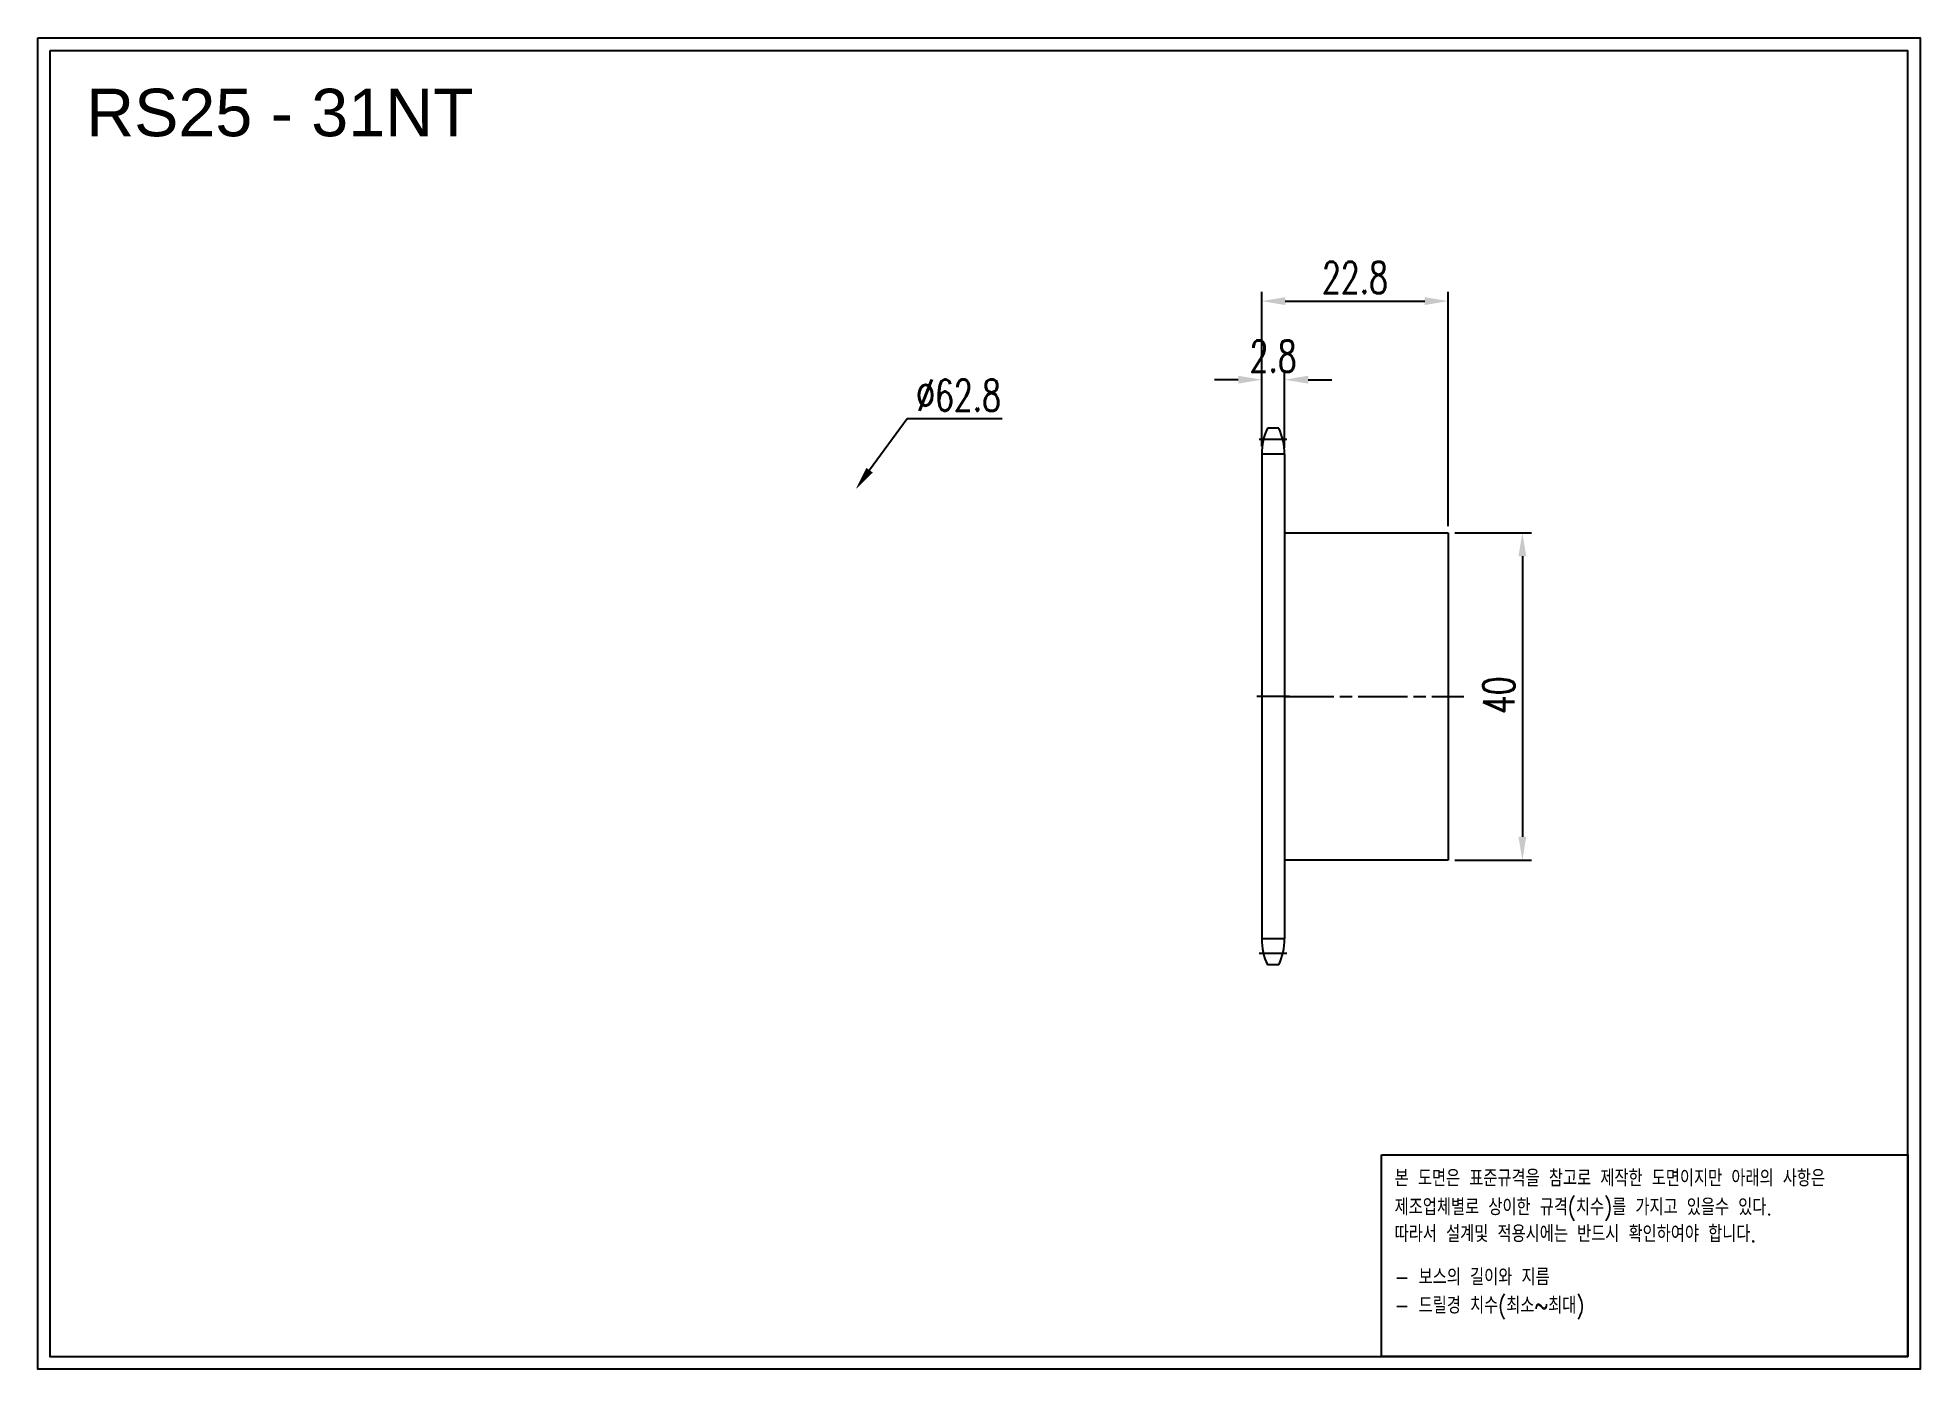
# Model space of a CAD drawing. Header units: millimetres. Extents: x -68159 to -67929, y 1448 to 1611.
import ezdxf

# ---------------------------------------------------------------- set-up
doc = ezdxf.new("R2010")
doc.units = ezdxf.units.MM
for name, pattern in [('AM_ISO02W050', [7.5, 6, -1.5]), ('AM_ISO02W050x2', [3.75, 3, -0.75]), ('AM_ISO08W050', [18, 12, -1.5, 3, -1.5]), ('AM_ISO08W050x2', [9, 6, -0.75, 1.5, -0.75])]:
    doc.linetypes.add(name, pattern=pattern)
for name, color, linetype, lineweight in [('AM_3N', 6, 'AM_ISO02W050', 25), ('AM_7', 4, 'AM_ISO08W050', 25), ('AM_7N', 4, 'AM_ISO08W050', 25)]:
    doc.layers.add(name, color=color, linetype=linetype, lineweight=lineweight)
doc.layers.add('S-DIM', color=7, linetype='Continuous')
doc.styles.add('HAN', font='ROMANS.shx', dxfattribs={"width": 0.7, "bigfont": 'whgtxt.shx'})
doc.styles.add('HSG', font='SIMPLEX.shx', dxfattribs={"width": 0.7, "bigfont": 'HSG.shx'})
doc.styles.get("Standard").update_dxf_attribs({"font": 'arial.ttf'})
doc.dimstyles.new('APP4', dxfattribs={"dimscale": 1.6, "dimtxt": 2.4, "dimasz": 1.8, "dimexe": 0.7, "dimexo": 0.5, "dimgap": 0.6, "dimtad": 1, "dimtoh": 1, "dimdec": 1, "dimrnd": 0.01, "dimzin": 9, "dimdsep": 46, "dimtxsty": 'HSG', "dimcen": 0, "dimclrd": 1, "dimclre": 1, "dimclrt": 256, "dimazin": 2, "dimtp": 1, "dimtm": 1, "dimtfac": 0.5, "dimtdec": 1, "dimtofl": 0, "dimtmove": 0, "dimatfit": 3, "dimfxl": 0, "dimtvp": 1, "dimtolj": 2, "dimlwd": -1, "dimlwe": -1, "dimarcsym": 0})

# ---------------------------------------------------------------- blocks, each defined once
blk = doc.blocks.new('*D2')
at = {"layer": 'Defpoints', "color": 0, "transparency": 16777216}
for p in [(-67986.35, 1550.11), (-67986.35, 1510.11), (-67977.3, 1510.11)]:
    blk.add_point(p, dxfattribs=at)
at = {"layer": 'S-DIM', "color": 1, "transparency": 16777216}
for p, q in [((-67985.55, 1550.11), (-67976.18, 1550.11)), ((-67977.3, 1547.23), (-67977.3, 1512.99)), ((-67985.55, 1510.11), (-67976.18, 1510.11))]:
    blk.add_line(p, q, dxfattribs=at)
for points in [[(-67977.78, 1547.23), (-67976.82, 1547.23), (-67977.3, 1550.11)], [(-67977.78, 1512.99), (-67976.82, 1512.99), (-67977.3, 1510.11)]]:
    blk.add_solid(points, dxfattribs=at)
at = {"layer": 'S-DIM', "transparency": 16777216, "insert": (-67980.18, 1530.26), "char_height": 3.84, "attachment_point": 5, "rotation": 90, "style": 'HSG'}
blk.add_mtext('\\A2;40', dxfattribs=at)
blk = doc.blocks.new('e567sfgjss')
for p, q in [((-66937.69, 488.79), (-66917.69, 488.79)), ((-66917.69, 488.79), (-66917.69, 448.79)), ((-66917.69, 448.79), (-66937.69, 448.79))]:
    blk.add_line(p, q)
at = {"layer": 'AM_7N', "linetype": 'AM_ISO08W050x2'}
blk.add_line((-66937.69, 468.79), (-66915.79, 468.79), dxfattribs=at)
blk = doc.blocks.new('*D3')
at = {"layer": 'Defpoints', "color": 0, "transparency": 16777216}
for p in [(-68058.75, 1555.42), (-68095.86, 1504.8)]:
    blk.add_point(p, dxfattribs=at)
at = {"layer": 'S-DIM', "color": 1, "transparency": 16777216}
for p, q in [((-68052.45, 1564.02), (-68057.05, 1557.75)), ((-68040.86, 1564.02), (-68052.45, 1564.02))]:
    blk.add_line(p, q, dxfattribs=at)
blk.add_solid([(-68057.44, 1558.03), (-68056.66, 1557.46), (-68058.75, 1555.42)], dxfattribs=at)
at = {"layer": 'S-DIM', "transparency": 16777216, "insert": (-68046.18, 1566.9), "char_height": 3.84, "attachment_point": 5, "style": 'HSG'}
blk.add_mtext('\\A2;∅62.8', dxfattribs=at)
blk = doc.blocks.new('*D4')
at = {"layer": 'Defpoints', "color": 0, "transparency": 16777216}
for p in [(-68006.35, 1568.8), (-68009.14, 1559.89), (-68006.35, 1559.69)]:
    blk.add_point(p, dxfattribs=at)
at = {"layer": 'S-DIM', "color": 1, "transparency": 16777216}
for p, q in [((-68012.02, 1568.8), (-68014.9, 1568.8)), ((-68009.14, 1560.69), (-68009.14, 1569.92)), ((-68006.35, 1560.49), (-68006.35, 1569.92)), ((-68003.47, 1568.8), (-68000.59, 1568.8))]:
    blk.add_line(p, q, dxfattribs=at)
for points in [[(-68012.02, 1569.28), (-68012.02, 1568.32), (-68009.14, 1568.8)], [(-68003.47, 1569.28), (-68003.47, 1568.32), (-68006.35, 1568.8)]]:
    blk.add_solid(points, dxfattribs=at)
at = {"layer": 'S-DIM', "transparency": 16777216, "insert": (-68007.75, 1571.68), "char_height": 3.84, "attachment_point": 5, "style": 'HSG'}
blk.add_mtext('\\A2;2.8', dxfattribs=at)
blk = doc.blocks.new('*D5')
at = {"layer": 'Defpoints', "color": 0, "transparency": 16777216}
for p in [(-67986.35, 1578.4), (-68009.14, 1559.89), (-67986.35, 1550.11)]:
    blk.add_point(p, dxfattribs=at)
at = {"layer": 'S-DIM', "color": 1, "transparency": 16777216}
for p, q in [((-68009.14, 1560.69), (-68009.14, 1579.52)), ((-68006.26, 1578.4), (-67989.23, 1578.4)), ((-67986.35, 1550.91), (-67986.35, 1579.52))]:
    blk.add_line(p, q, dxfattribs=at)
for points in [[(-68006.26, 1578.88), (-68006.26, 1577.92), (-68009.14, 1578.4)], [(-67989.23, 1578.88), (-67989.23, 1577.92), (-67986.35, 1578.4)]]:
    blk.add_solid(points, dxfattribs=at)
at = {"layer": 'S-DIM', "transparency": 16777216, "insert": (-67997.75, 1581.28), "char_height": 3.84, "attachment_point": 5, "style": 'HSG'}
blk.add_mtext('\\A2;22.8', dxfattribs=at)
blk = doc.blocks.new('notice1')
at = {"color": 4}
blk.add_lwpolyline([(-22142.12, 1735.9), (-22053.8, 1735.9), (-22053.8, 1702.07), (-22142.12, 1702.07)], close=True, dxfattribs=at)
at = {"color": 4, "style": 'HAN', "width": 0.8}
for s, p in [('본 도면은 표준규격을 참고로 제작한 도면이지만 아래의 사항은', (-22139.9, 1730.62)), ('제조업체별로 상이한 규격(치수)를 가지고 있을수 있다.', (-22139.9, 1725.78)), ('따라서 설계및 적용시에는 반드시 확인하여야 합니다.', (-22139.9, 1721.28)), ('- 보스의 길이와 지름', (-22139.9, 1714.03)), ('- 드릴경 치수(최소~최대)', (-22139.9, 1709.27))]:
    blk.add_text(s, height=2.7949, dxfattribs=at).set_placement(p)

msp = doc.modelspace()

# ---------------------------------------------------------------- linework, layer by layer
for p, q in [((-68007.05, 1562.89), (-68008.44, 1562.89)), ((-68009.15, 1559.69), (-68009.15, 1500.52)), ((-68006.35, 1559.69), (-68006.35, 1500.52)), ((-68007.05, 1497.32), (-68008.44, 1497.32))]:
    msp.add_line(p, q)
for points in [[(-68158.69, 1610.57), (-67928.68, 1610.57), (-67928.68, 1447.94), (-68158.69, 1447.94)], [(-68157.15, 1609.02), (-67930.23, 1609.02), (-67930.23, 1449.48), (-68157.15, 1449.48)]]:
    msp.add_lwpolyline(points, close=True)
for centre, start, end in [((-68001.55, 1559.69), 155.0989, 180), ((-68013.95, 1559.69), 0, 24.9011), ((-68001.55, 1500.52), 180, 204.9011), ((-68013.95, 1500.52), 335.0989, 0)]:
    msp.add_arc(centre, 7.6, start, end)
at = {"layer": 'AM_3N', "linetype": 'AM_ISO02W050x2'}
for p, q in [((-68006.35, 1559.69), (-68009.15, 1559.69)), ((-68006.35, 1500.52), (-68009.15, 1500.52))]:
    msp.add_line(p, q, dxfattribs=at)
at = {"layer": 'AM_7', "linetype": 'AM_ISO08W050x2'}
for p, q in [((-68006.07, 1561.49), (-68009.46, 1561.49)), ((-68005.77, 1530.11), (-68009.73, 1530.11)), ((-68006.07, 1498.73), (-68009.46, 1498.73))]:
    msp.add_line(p, q, dxfattribs=at)

# ---------------------------------------------------------------- block references
msp.add_blockref('e567sfgjss', (-1068.66, 1061.32))
at = {"xscale": 0.728, "yscale": 0.728, "zscale": 0.728}
msp.add_blockref('notice1', (-51875.06, 210.38), dxfattribs=at)

# ---------------------------------------------------------------- texts
msp.add_text('RS25 - 31NT', height=5.8085).set_placement((-68152.77, 1598.53))

# ---------------------------------------------------------------- dimensions: what is measured, and where the dimension line sits
at = {"layer": 'S-DIM'}
dim = msp.add_linear_dim(base=(-67986.35, 1578.4), p1=(-68009.14, 1559.89), p2=(-67986.35, 1550.11), dimstyle='APP4', dxfattribs=at)
dim.commit()
dim.dimension.update_dxf_attribs({"geometry": '*D5', "text_midpoint": (-67997.75, 1581.28)})
dim = msp.add_linear_dim(base=(-68006.35, 1568.8), p1=(-68009.14, 1559.89), p2=(-68006.35, 1559.69), dimstyle='APP4', dxfattribs=at)
dim.commit()
dim.dimension.update_dxf_attribs({"geometry": '*D4', "text_midpoint": (-68007.75, 1568.8), "dimtype": 128})
dim = msp.add_diameter_dim_2p(p1=(-68095.86, 1504.8), p2=(-68058.75, 1555.42), dimstyle='APP4', dxfattribs=at)
dim.commit()
dim.dimension.update_dxf_attribs({"geometry": '*D3', "text_midpoint": (-68046.18, 1564.02), "dimtype": 131})
dim = msp.add_linear_dim(base=(-67977.3, 1510.11), p1=(-67986.35, 1550.11), p2=(-67986.35, 1510.11), angle=90, dimstyle='APP4', dxfattribs=at)
dim.commit()
dim.dimension.update_dxf_attribs({"geometry": '*D2', "text_midpoint": (-67977.3, 1530.26), "dimtype": 128})

doc.saveas('drawing.dxf')
